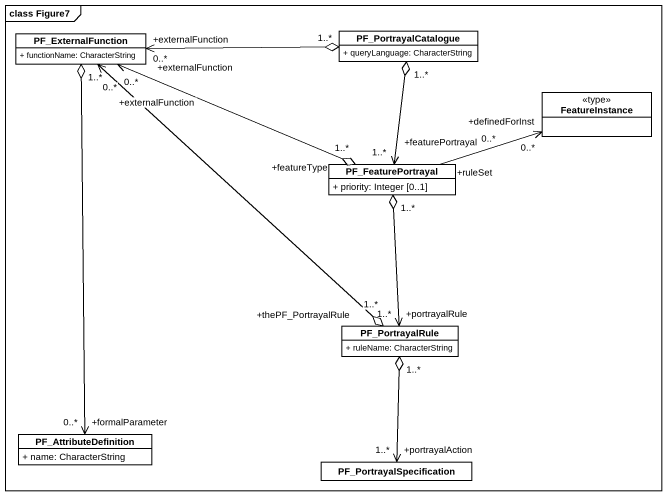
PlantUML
@startuml
mainframe class Figure7
hide circle
hide empty members
skinparam classAttributeIconSize 0
class PF_ExternalFunction {
  + functionName: CharacterString
}
class PF_PortrayalCatalogue {
  + queryLanguage: CharacterString
}
class FeatureInstance <<type>>
class PF_FeaturePortrayal {
  + priority: Integer [0..1]
}
class PF_PortrayalRule {
  + ruleName: CharacterString
}
class PF_AttributeDefinition {
  + name: CharacterString
}
class PF_PortrayalSpecification
PF_ExternalFunction "+externalFunction\n0..*" <-right-o "+featureType\n1..*" PF_FeaturePortrayal
PF_ExternalFunction "+externalFunction\n0..*" <--o "+thePF_PortrayalRule\n1..*" PF_PortrayalRule
PF_PortrayalCatalogue "1..*" o-left-> "+externalFunction\n0..*" PF_ExternalFunction
PF_FeaturePortrayal "+featurePortrayal\n1..*" <-up-o "1..*" PF_PortrayalCatalogue
PF_FeaturePortrayal "+ruleSet\n0..*" -right-> "+definedForInst\n0..*" FeatureInstance
PF_PortrayalRule "+portrayalRule\n1..*" <-up-o "1..*" PF_FeaturePortrayal
PF_PortrayalRule "1..*" o--> "+portrayalAction\n1..*" PF_PortrayalSpecification
PF_AttributeDefinition "+formalParameter\n0..*" <-up-o "1..*" PF_ExternalFunction
@enduml
